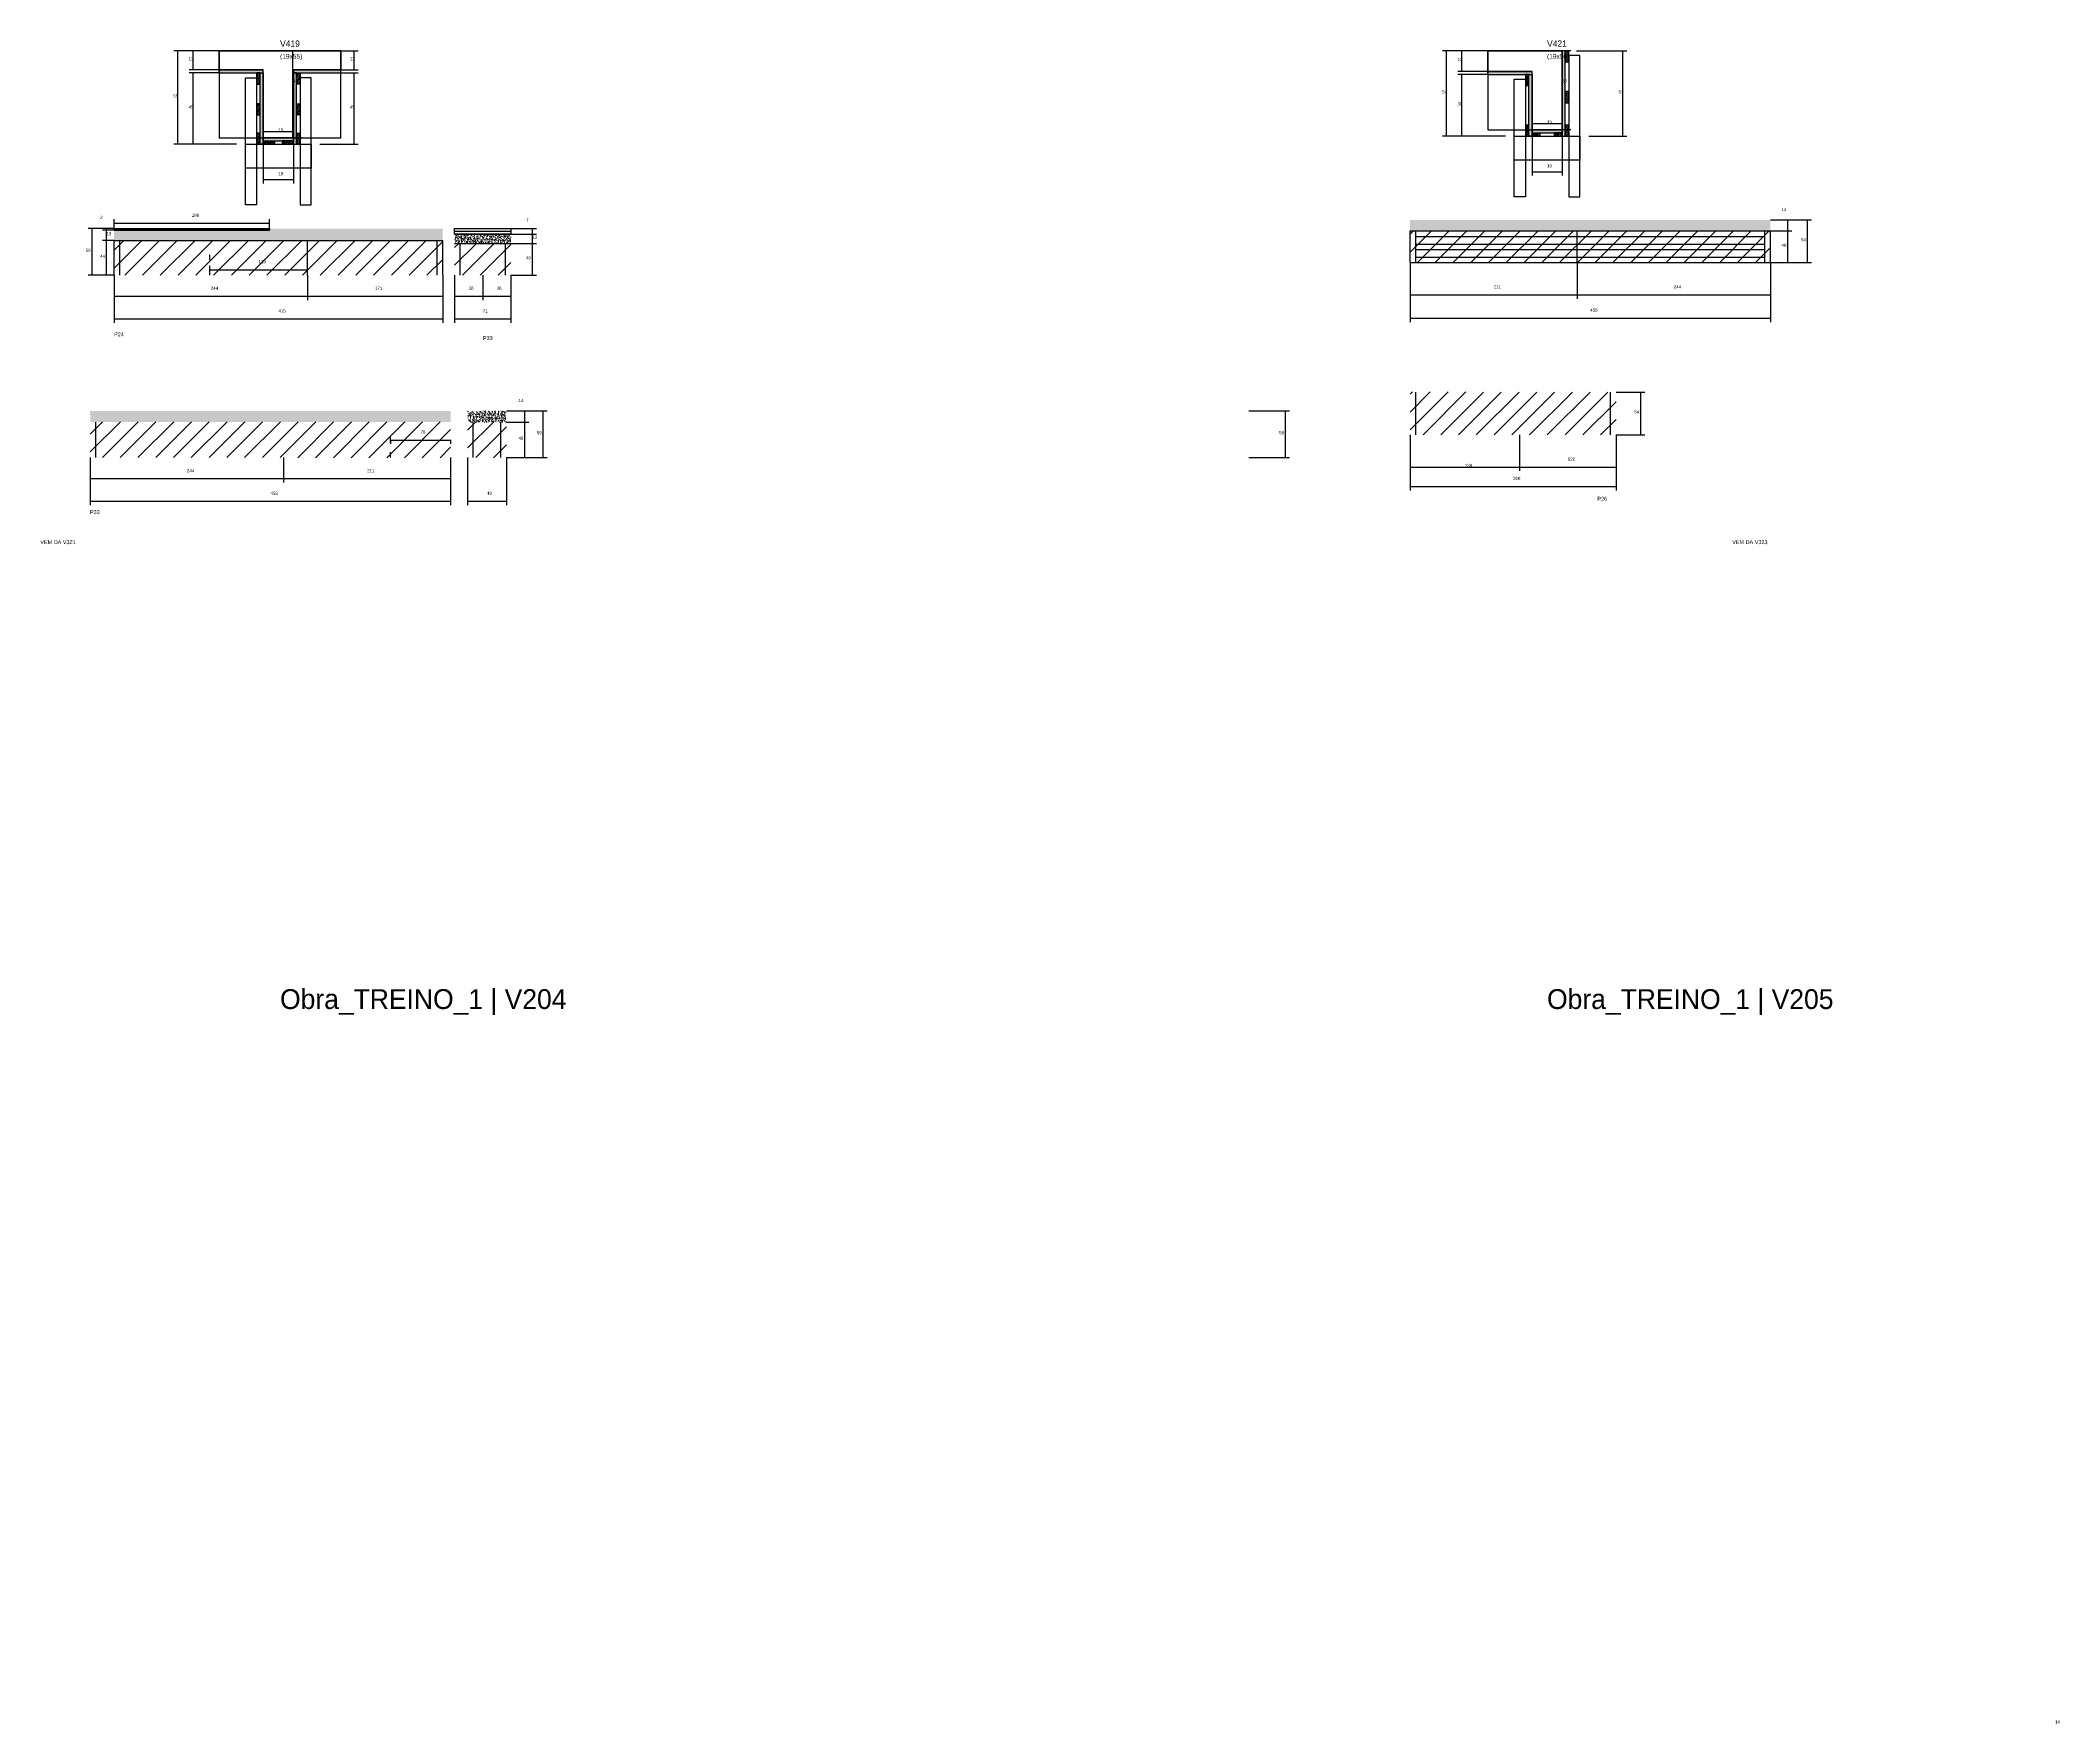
# Model space of a CAD drawing. Header units: metres. Extents: x -2848 to 22762, y -45195 to 1016.
# Drawn here: x 12497 to 15047, y -10912 to -8787 of the extents above; entities that cross this region are included whole.
import ezdxf

# ---------------------------------------------------------------- set-up
doc = ezdxf.new("R2010")
doc.units = ezdxf.units.M
for name, color, linetype in [('CONCRETO', 251, 'Continuous'), ('COTA', 4, 'Continuous'), ('Cota Seção (2x)', 4, 'Continuous'), ('Hachura', 253, 'Continuous'), ('LABEL_ID', 3, 'Continuous'), ('Madeira', 126, 'Continuous'), ('NOMENCLATURA', 7, 'Continuous'), ('Painéis', 200, 'Continuous'), ('REAPROVEITAMENTO', 251, 'Continuous'), ('SARR_2.2x7', 40, 'Continuous'), ('SARR_3.5x7', 81, 'Continuous'), ('SARR_EDITAR', 141, 'Continuous'), ('Texto Seção', 7, 'Continuous')]:
    doc.layers.add(name, color=color, linetype=linetype)

msp = doc.modelspace()

# ---------------------------------------------------------------- hatches: boundary and pattern name
at = {"layer": 'COTA'}
h = msp.add_hatch(dxfattribs=at)
h.set_pattern_fill('AR-CONC', scale=0.03)
h.paths.add_polyline_path([(12786.5, -9026.5), (12590.5, -9026.5), (12590.5, -9026.5), (12590.5, -9039.5), (12590.5, -9039.5), (13005.5, -9039.5), (13005.5, -9039.5), (13005.5, -9024.5), (13005.5, -9024.5), (12786.5, -9024.5), (12786.5, -9024.5), (12786.5, -9026.5)])
h = msp.add_hatch(dxfattribs=at)
h.set_pattern_fill('AR-CONC', scale=0.03)
h.paths.add_polyline_path([(14682.1, -9027.5), (14682.1, -9013.5), (14682.1, -9013.5), (14227.1, -9013.5), (14227.1, -9013.5), (14227.1, -9027.5), (14227.1, -9027.5), (14682.1, -9027.5)])
h = msp.add_hatch(dxfattribs=at)
h.set_pattern_fill('AR-CONC', scale=0.03)
h.paths.add_polyline_path([(13091.5, -9043.5), (13091.5, -9031.5), (13091.5, -9031.5), (13020.5, -9031.5), (13020.5, -9031.5), (13020.5, -9043.5), (13020.5, -9043.5), (13091.5, -9043.5)])
h = msp.add_hatch(dxfattribs=at)
h.set_pattern_fill('AR-CONC', scale=0.03)
h.paths.add_polyline_path([(13015.4, -9268.8), (13015.4, -9254.8), (13015.4, -9254.8), (12560.1, -9254.8), (12560.1, -9254.8), (12560.4, -9268.8), (12560.4, -9268.8), (13015.4, -9268.8)])
h = msp.add_hatch(dxfattribs=at)
h.set_pattern_fill('AR-CONC', scale=0.03)
h.paths.add_polyline_path([(13085.8, -9268.8), (13085.8, -9254.8), (13085.8, -9254.8), (13036.8, -9254.8), (13036.8, -9254.8), (13036.8, -9268.8), (13036.8, -9268.8), (13085.8, -9268.8)])
at = {"layer": 'Hachura'}
h = msp.add_hatch(color=8, dxfattribs=at)
h.dxf.hatch_style = 1
h.paths.add_polyline_path([(14423, -8800), (14419, -8800), (14419, -8800), (14419, -8908), (14419, -8908), (14423, -8908), (14423, -8908), (14423, -8800)])
h = msp.add_hatch(dxfattribs=at)
h.set_pattern_fill('ANSI31', scale=0.5)
h.paths.add_polyline_path([(14423, -8814), (14427.4, -8814), (14427.4, -8814), (14427.4, -8800), (14427.4, -8800), (14423, -8800), (14423, -8800), (14423, -8814)])
h = msp.add_hatch(color=8, dxfattribs=at)
h.dxf.hatch_style = 1
h.paths.add_polyline_path([(12778.8, -8828), (12778.8, -8824), (12778.8, -8824), (12723.2, -8824), (12723.2, -8824), (12723.2, -8828), (12723.2, -8828), (12778.8, -8828)])
h = msp.add_hatch(dxfattribs=at)
h.set_pattern_fill('ANSI31', scale=0.5)
h.paths.add_polyline_path([(12770.4, -8842), (12774.8, -8842), (12774.8, -8842), (12774.8, -8828), (12774.8, -8828), (12770.4, -8828), (12770.4, -8828), (12770.4, -8842)])
h = msp.add_hatch(color=8, dxfattribs=at)
h.dxf.hatch_style = 1
h.paths.add_polyline_path([(12774.8, -8828), (12778.8, -8828), (12778.8, -8828), (12778.8, -8918), (12778.8, -8918), (12774.8, -8918), (12774.8, -8918), (12774.8, -8828)])
h = msp.add_hatch(color=8, dxfattribs=at)
h.dxf.hatch_style = 1
h.paths.add_polyline_path([(12876.8, -8828), (12876.8, -8824), (12876.8, -8824), (12816.8, -8824), (12816.8, -8824), (12816.8, -8828), (12816.8, -8828), (12876.8, -8828)])
h = msp.add_hatch(color=8, dxfattribs=at)
h.dxf.hatch_style = 1
h.paths.add_polyline_path([(12820.8, -8828), (12816.8, -8828), (12816.8, -8828), (12816.8, -8918), (12816.8, -8918), (12820.8, -8918), (12820.8, -8918), (12820.8, -8828)])
h = msp.add_hatch(dxfattribs=at)
h.set_pattern_fill('ANSI31', scale=0.5)
h.paths.add_polyline_path([(12825.2, -8842), (12820.8, -8842), (12820.8, -8842), (12820.8, -8828), (12820.8, -8828), (12825.2, -8828), (12825.2, -8828), (12825.2, -8842)])
h = msp.add_hatch(color=8, dxfattribs=at)
h.dxf.hatch_style = 1
h.paths.add_polyline_path([(14381, -8830), (14381, -8826), (14381, -8826), (14325.4, -8826), (14325.4, -8826), (14325.4, -8830), (14325.4, -8830), (14381, -8830)])
h = msp.add_hatch(dxfattribs=at)
h.set_pattern_fill('ANSI31', scale=0.5)
h.paths.add_polyline_path([(14372.6, -8844), (14377, -8844), (14377, -8844), (14377, -8830), (14377, -8830), (14372.6, -8830), (14372.6, -8830), (14372.6, -8844)])
h = msp.add_hatch(color=8, dxfattribs=at)
h.dxf.hatch_style = 1
h.paths.add_polyline_path([(14381, -8830), (14377, -8830), (14377, -8830), (14377, -8908), (14377, -8908), (14381, -8908), (14381, -8908), (14381, -8830)])
h = msp.add_hatch(dxfattribs=at)
h.set_pattern_fill('ANSI31', scale=0.5)
h.paths.add_polyline_path([(12770.4, -8881), (12774.8, -8881), (12774.8, -8881), (12774.8, -8867), (12774.8, -8867), (12770.4, -8867), (12770.4, -8867), (12770.4, -8881)])
h = msp.add_hatch(dxfattribs=at)
h.set_pattern_fill('ANSI31', scale=0.5)
h.paths.add_polyline_path([(12825.2, -8881), (12820.8, -8881), (12820.8, -8881), (12820.8, -8867), (12820.8, -8867), (12825.2, -8867), (12825.2, -8867), (12825.2, -8881)])
h = msp.add_hatch(dxfattribs=at)
h.set_pattern_fill('ANSI31', scale=0.5)
h.paths.add_polyline_path([(14423, -8865.6), (14427.4, -8865.6), (14427.4, -8865.6), (14427.4, -8851.6), (14427.4, -8851.6), (14423, -8851.6), (14423, -8851.6), (14423, -8865.6)])
h = msp.add_hatch(dxfattribs=at)
h.set_pattern_fill('ANSI31', scale=0.5)
h.paths.add_polyline_path([(14372.6, -8908), (14377, -8908), (14377, -8908), (14377, -8894), (14377, -8894), (14372.6, -8894), (14372.6, -8894), (14372.6, -8908)])
h = msp.add_hatch(dxfattribs=at)
h.set_pattern_fill('ANSI31', scale=0.5)
h.paths.add_polyline_path([(14423, -8908), (14427.4, -8908), (14427.4, -8908), (14427.4, -8894), (14427.4, -8894), (14423, -8894), (14423, -8894), (14423, -8908)])
h = msp.add_hatch(dxfattribs=at)
h.set_pattern_fill('ANSI31', scale=0.5)
h.paths.add_polyline_path([(12770.4, -8918), (12774.8, -8918), (12774.8, -8918), (12774.8, -8904), (12774.8, -8904), (12770.4, -8904), (12770.4, -8904), (12770.4, -8918)])
h = msp.add_hatch(color=8, dxfattribs=at)
h.dxf.hatch_style = 1
h.paths.add_polyline_path([(12816.8, -8913.6), (12816.8, -8910), (12816.8, -8910), (12778.8, -8910), (12778.8, -8910), (12778.8, -8913.6), (12778.8, -8913.6), (12816.8, -8913.6)])
h = msp.add_hatch(dxfattribs=at)
h.set_pattern_fill('ANSI31', scale=0.5)
h.paths.add_polyline_path([(12778.8, -8918), (12778.8, -8913.6), (12778.8, -8913.6), (12792.8, -8913.6), (12792.8, -8913.6), (12792.8, -8918), (12792.8, -8918), (12778.8, -8918)])
h = msp.add_hatch(dxfattribs=at)
h.set_pattern_fill('ANSI31', scale=0.5)
h.paths.add_polyline_path([(12816.8, -8918), (12816.8, -8913.6), (12816.8, -8913.6), (12802.8, -8913.6), (12802.8, -8913.6), (12802.8, -8918), (12802.8, -8918), (12816.8, -8918)])
h = msp.add_hatch(dxfattribs=at)
h.set_pattern_fill('ANSI31', scale=0.5)
h.paths.add_polyline_path([(12825.2, -8918), (12820.8, -8918), (12820.8, -8918), (12820.8, -8904), (12820.8, -8904), (12825.2, -8904), (12825.2, -8904), (12825.2, -8918)])
h = msp.add_hatch(color=8, dxfattribs=at)
h.dxf.hatch_style = 1
h.paths.add_polyline_path([(14419, -8903.6), (14419, -8900), (14419, -8900), (14381, -8900), (14381, -8900), (14381, -8903.6), (14381, -8903.6), (14419, -8903.6)])
h = msp.add_hatch(dxfattribs=at)
h.set_pattern_fill('ANSI31', scale=0.5)
h.paths.add_polyline_path([(14381, -8908), (14381, -8903.6), (14381, -8903.6), (14391, -8903.6), (14391, -8903.6), (14391, -8908), (14391, -8908), (14381, -8908)])
h = msp.add_hatch(dxfattribs=at)
h.set_pattern_fill('ANSI31', scale=0.5)
h.paths.add_polyline_path([(14419, -8908), (14419, -8903.6), (14419, -8903.6), (14409, -8903.6), (14409, -8903.6), (14409, -8908), (14409, -8908), (14419, -8908)])
at = {"layer": 'REAPROVEITAMENTO'}
h = msp.add_hatch(dxfattribs=at)
h.set_pattern_fill('ANSI31', scale=5)
h.paths.add_polyline_path([(13005.5, -9083.5), (13005.5, -9039.5), (13005.5, -9039.5), (12590.5, -9039.5), (12590.5, -9039.5), (12590.5, -9083.5), (12590.5, -9083.5), (13005.5, -9083.5)])
h = msp.add_hatch(dxfattribs=at)
h.set_pattern_fill('ANSI31', scale=5)
h.paths.add_polyline_path([(13091.5, -9083.5), (13091.5, -9043.6), (13091.5, -9043.6), (13020.5, -9043.4), (13020.5, -9043.4), (13020.5, -9083.4), (13020.5, -9083.4), (13091.5, -9083.5)])
h = msp.add_hatch(dxfattribs=at)
h.set_pattern_fill('ANSI31', scale=5)
h.paths.add_polyline_path([(14227.1, -9067.4), (14227.1, -9027.3), (14227.1, -9027.3), (14682.1, -9027.5), (14682.1, -9027.5), (14682.1, -9067.6), (14682.1, -9067.6), (14227.1, -9067.4)])
h = msp.add_hatch(dxfattribs=at)
h.set_pattern_fill('ANSI31', scale=5)
h.paths.add_polyline_path([(14227.1, -9284.9), (14227.1, -9230.8), (14227.1, -9230.8), (14487.1, -9231.1), (14487.1, -9231.1), (14487.1, -9285.2), (14487.1, -9285.2), (14227.1, -9284.9)])
h = msp.add_hatch(dxfattribs=at)
h.set_pattern_fill('ANSI31', scale=5)
h.paths.add_polyline_path([(13015.4, -9313.9), (13015.4, -9268.7), (13015.4, -9268.7), (12560.4, -9268.5), (12560.4, -9268.5), (12560.4, -9313.7), (12560.4, -9313.7), (13015.4, -9313.9)])
h = msp.add_hatch(dxfattribs=at)
h.set_pattern_fill('ANSI31', scale=5)
h.paths.add_polyline_path([(13085.8, -9313.9), (13085.8, -9268.7), (13085.8, -9268.7), (13036.8, -9268.5), (13036.8, -9268.5), (13036.8, -9313.7), (13036.8, -9313.7), (13085.8, -9313.9)])

# ---------------------------------------------------------------- linework, layer by layer
at = {"layer": 'CONCRETO'}
for points in [[(12723.2, -8824), (12723.2, -8800), (12876.8, -8800), (12876.8, -8824), (12816.8, -8824), (12816.8, -8910), (12778.8, -8910), (12778.8, -8824)], [(12723.2, -8910), (12876.8, -8910), (12876.8, -8800), (12723.2, -8800)], [(14325.4, -8826), (14325.4, -8800), (14381, -8800), (14381, -8800), (14419, -8800), (14419, -8900), (14381, -8900), (14381, -8826)], [(14325.4, -8900), (14419, -8900), (14419, -8800), (14325.4, -8800)]]:
    msp.add_lwpolyline(points, close=True, dxfattribs=at)
at = {"layer": 'COTA'}
for p, q in [((12723.2, -8800), (12665.8, -8800)), ((12670.8, -8918), (12670.8, -8800)), ((12723.2, -8800), (12685.1, -8800)), ((12690.1, -8824), (12690.1, -8800)), ((12876.8, -8800), (12898.7, -8800)), ((12893.7, -8824), (12893.7, -8800)), ((14373, -8800), (14268, -8800)), ((14273, -8908), (14273, -8800)), ((14325.4, -8800), (14287.3, -8800)), ((14292.3, -8826), (14292.3, -8800)), ((14437, -8800), (14500.8, -8800)), ((14495.8, -8908), (14495.8, -8800)), ((12723.2, -8824), (12685.1, -8824)), ((12723.2, -8828), (12685.1, -8828)), ((12690.1, -8918), (12690.1, -8828)), ((12876.8, -8824), (12898.7, -8824)), ((12876.8, -8828), (12898.7, -8828)), ((12893.7, -8918), (12893.7, -8828)), ((14325.4, -8826), (14287.3, -8826)), ((14325.4, -8830), (14287.3, -8830)), ((14292.3, -8908), (14292.3, -8830)), ((12745.2, -8918), (12665.8, -8918)), ((12745.2, -8918), (12685.1, -8918)), ((12778.8, -8918), (12778.8, -8967.7)), ((12816.8, -8918), (12816.8, -8967.7)), ((12850.4, -8918), (12898.7, -8918)), ((14347.4, -8908), (14268, -8908)), ((14347.4, -8908), (14287.3, -8908)), ((14381, -8908), (14381, -8957.7)), ((14419, -8908), (14419, -8957.7)), ((14452.6, -8908), (14500.8, -8908)), ((12778.8, -8962.7), (12816.8, -8962.7)), ((14381, -8952.7), (14419, -8952.7)), ((12590.5, -9024.5), (12557.8, -9024.5)), ((12562.8, -9083.5), (12562.8, -9024.5)), ((12590.5, -9024.5), (12575.8, -9024.5)), ((12590.5, -9026.5), (12575.8, -9026.5)), ((12590.5, -9026.5), (12575.8, -9026.5)), ((12580.8, -9026.5), (12580.8, -9024.5)), ((12580.8, -9039.5), (12580.8, -9026.5)), ((12590.5, -9024.5), (12590.5, -9012.8)), ((12590.5, -9017.8), (12786.5, -9017.8)), ((12786.5, -9024.5), (12786.5, -9012.8)), ((13091.5, -9024.5), (13123.8, -9024.5)), ((13118.8, -9031.5), (13118.8, -9024.5)), ((14682.1, -9013.5), (14709.2, -9013.5)), ((14682.1, -9013.5), (14733.9, -9013.5)), ((14704.2, -9027.5), (14704.2, -9013.5)), ((14728.9, -9067.5), (14728.9, -9013.5)), ((12590.5, -9039.5), (12575.8, -9039.5)), ((12590.5, -9039.5), (12575.8, -9039.5)), ((12580.8, -9083.5), (12580.8, -9039.5)), ((13091.5, -9031.5), (13123.8, -9031.5)), ((13091.5, -9031.5), (13123.8, -9031.5)), ((13091.5, -9043.5), (13123.8, -9043.5)), ((13091.5, -9043.5), (13123.8, -9043.5)), ((13118.8, -9043.5), (13118.8, -9031.5)), ((13118.8, -9083.5), (13118.8, -9043.5)), ((14682.1, -9027.5), (14709.2, -9027.5)), ((14682.1, -9027.5), (14709.2, -9027.5)), ((14704.2, -9067.5), (14704.2, -9027.5)), ((12711.5, -9076.5), (12711.5, -9071.5)), ((12711.5, -9076.5), (12834.5, -9076.5)), ((12834.5, -9076.5), (12834.5, -9071.5)), ((14227.1, -9067.5), (14227.1, -9113.1)), ((14227.1, -9067.5), (14227.1, -9142.6)), ((14438.1, -9067.5), (14438.1, -9113.1)), ((14438.1, -9067.5), (14438.1, -9113.1)), ((14682.1, -9067.5), (14682.1, -9113.1)), ((14682.1, -9067.5), (14682.1, -9142.6)), ((14682.1, -9067.5), (14709.2, -9067.5)), ((14682.1, -9067.5), (14733.9, -9067.5)), ((12590.5, -9083.5), (12557.8, -9083.5)), ((12590.5, -9083.5), (12575.8, -9083.5)), ((12590.5, -9083.5), (12590.5, -9115)), ((12590.5, -9083.5), (12590.5, -9143.5)), ((12834.5, -9083.5), (12834.5, -9115)), ((12834.5, -9083.5), (12834.5, -9115)), ((13005.5, -9083.5), (13005.5, -9115)), ((13005.5, -9083.5), (13005.5, -9143.5)), ((13020.5, -9083.5), (13020.5, -9115)), ((13020.5, -9083.5), (13020.5, -9143.5)), ((13056, -9083.5), (13056, -9115)), ((13056, -9083.5), (13056, -9115)), ((13091.5, -9083.5), (13091.5, -9115)), ((13091.5, -9083.5), (13091.5, -9143.5)), ((13091.5, -9083.5), (13123.8, -9083.5)), ((12590.5, -9110), (12834.5, -9110)), ((12834.5, -9110), (13005.5, -9110)), ((13020.5, -9110), (13056, -9110)), ((13056, -9110), (13091.5, -9110)), ((14227.1, -9108.1), (14438.1, -9108.1)), ((14438.1, -9108.1), (14682.1, -9108.1)), ((12590.5, -9138.5), (13005.5, -9138.5)), ((13020.5, -9138.5), (13091.5, -9138.5)), ((14227.1, -9137.6), (14682.1, -9137.6)), ((13085.8, -9254.8), (13114.2, -9254.8)), ((13085.8, -9254.8), (13137.3, -9254.8)), ((13109.2, -9268.8), (13109.2, -9254.8)), ((13132.3, -9313.8), (13132.3, -9254.8)), ((14023.3, -9254.8), (14074.8, -9254.8)), ((14069.8, -9313.8), (14069.8, -9254.8)), ((14487.1, -9231.1), (14523.3, -9231.1)), ((14518.3, -9285.1), (14518.3, -9231.1)), ((13085.8, -9268.8), (13114.2, -9268.8)), ((13085.8, -9268.8), (13114.2, -9268.8)), ((13109.2, -9313.8), (13109.2, -9268.8)), ((12939.4, -9291.3), (12939.4, -9296.5)), ((12939.4, -9291.5), (13015.4, -9291.5)), ((13015.4, -9291.3), (13015.4, -9296.5)), ((14227.1, -9285.1), (14227.1, -9330.6)), ((14227.1, -9285.1), (14227.1, -9355.1)), ((14365.1, -9285.1), (14365.1, -9330.6)), ((14365.1, -9285.1), (14365.1, -9330.6)), ((14487.1, -9285.1), (14487.1, -9330.6)), ((14487.1, -9285.1), (14487.1, -9355.1)), ((14487.1, -9285.1), (14523.3, -9285.1)), ((12560.4, -9313.8), (12560.4, -9345.3)), ((12560.4, -9313.8), (12560.4, -9373.9)), ((12804.4, -9313.8), (12804.4, -9345.3)), ((12804.4, -9313.8), (12804.4, -9345.3)), ((13015.4, -9313.8), (13015.4, -9345.3)), ((13015.4, -9313.8), (13015.4, -9373.9)), ((13036.8, -9313.8), (13036.8, -9373.9)), ((13085.8, -9313.8), (13114.2, -9313.8)), ((13085.8, -9313.8), (13137.3, -9313.8)), ((13085.8, -9313.8), (13085.8, -9373.9)), ((14023.3, -9313.8), (14074.8, -9313.8)), ((14227.1, -9325.6), (14365.1, -9325.6)), ((14365.1, -9325.6), (14487.1, -9325.6)), ((12560.4, -9340.3), (12804.4, -9340.3)), ((12804.4, -9340.3), (13015.4, -9340.3)), ((14227.1, -9350.1), (14487.1, -9350.1)), ((12560.4, -9368.9), (13015.4, -9368.9)), ((13036.8, -9368.9), (13085.8, -9368.9))]:
    msp.add_line(p, q, dxfattribs=at)
at = {"layer": 'Cota Seção (2x)'}
for p, q in [((12827.8, -8800), (12811.3, -8800)), ((12816.3, -8910), (12816.3, -8800)), ((14430, -8800), (14414, -8800)), ((14419, -8900), (14419, -8800)), ((12778.8, -8918), (12778.8, -8897)), ((12816.8, -8918), (12816.8, -8897)), ((14381, -8908), (14381, -8887)), ((14381, -8892), (14419, -8892)), ((14419, -8908), (14419, -8887)), ((12778.8, -8902), (12816.8, -8902)), ((12827.8, -8910), (12811.3, -8910)), ((14430, -8900), (14414, -8900))]:
    msp.add_line(p, q, dxfattribs=at)
at = {"layer": 'Madeira'}
for points in [[(14423, -8814), (14427.4, -8814), (14427.4, -8800), (14423, -8800)], [(12770.4, -8842), (12774.8, -8842), (12774.8, -8828), (12770.4, -8828)], [(12825.2, -8842), (12820.8, -8842), (12820.8, -8828), (12825.2, -8828)], [(14372.6, -8844), (14377, -8844), (14377, -8830), (14372.6, -8830)], [(12770.4, -8881), (12774.8, -8881), (12774.8, -8867), (12770.4, -8867)], [(12825.2, -8881), (12820.8, -8881), (12820.8, -8867), (12825.2, -8867)], [(14423, -8865.6), (14427.4, -8865.6), (14427.4, -8851.6), (14423, -8851.6)], [(14372.6, -8908), (14377, -8908), (14377, -8894), (14372.6, -8894)], [(14423, -8908), (14427.4, -8908), (14427.4, -8894), (14423, -8894)], [(12770.4, -8918), (12774.8, -8918), (12774.8, -8904), (12770.4, -8904)], [(12778.8, -8918), (12778.8, -8913.6), (12792.8, -8913.6), (12792.8, -8918)], [(12816.8, -8918), (12816.8, -8913.6), (12802.8, -8913.6), (12802.8, -8918)], [(12825.2, -8918), (12820.8, -8918), (12820.8, -8904), (12825.2, -8904)], [(14381, -8908), (14381, -8903.6), (14391, -8903.6), (14391, -8908)], [(14419, -8908), (14419, -8903.6), (14409, -8903.6), (14409, -8908)]]:
    msp.add_lwpolyline(points, close=True, dxfattribs=at)
at = {"layer": 'Painéis'}
for p, q in [((14419, -8908), (14419, -8800)), ((12723.2, -8824), (12778.8, -8824)), ((12723.2, -8828), (12723.2, -8824)), ((12778.8, -8828), (12778.8, -8824)), ((12778.8, -8918), (12778.8, -8828)), ((12816.8, -8824), (12876.8, -8824)), ((12816.8, -8828), (12816.8, -8824)), ((12816.8, -8918), (12816.8, -8828)), ((12876.8, -8828), (12876.8, -8824)), ((14325.4, -8826), (14381, -8826)), ((14325.4, -8830), (14325.4, -8826)), ((14381, -8830), (14381, -8826)), ((14381, -8908), (14381, -8830)), ((12778.8, -8910), (12816.8, -8910)), ((12778.8, -8913.6), (12778.8, -8910)), ((12816.8, -8913.6), (12816.8, -8910)), ((14381, -8900), (14419, -8900)), ((14381, -8903.6), (14381, -8900)), ((14419, -8903.6), (14419, -8900)), ((12590.5, -9024.5), (12786.5, -9024.5)), ((12590.5, -9026.5), (12786.5, -9026.5)), ((13020.5, -9024.5), (13091.5, -9024.5)), ((12590.5, -9039.5), (13005.5, -9039.5)), ((12590.5, -9083.5), (12590.5, -9039.5)), ((12834.5, -9083.5), (12834.5, -9039.5)), ((13005.5, -9083.5), (13005.5, -9039.5)), ((13020.5, -9031.5), (13091.5, -9031.5)), ((13020.5, -9043.5), (13091.5, -9043.5)), ((14227.1, -9027.5), (14682.1, -9027.5)), ((14227.1, -9067.5), (14227.1, -9027.5)), ((14438.1, -9067.5), (14438.1, -9027.5)), ((14682.1, -9067.5), (14682.1, -9027.5)), ((14227.1, -9067.5), (14682.1, -9067.5))]:
    msp.add_line(p, q, dxfattribs=at)
for points in [[(14423, -8800), (14419, -8800), (14419, -8908), (14423, -8908)], [(12778.8, -8828), (12778.8, -8824), (12723.2, -8824), (12723.2, -8828)], [(12774.8, -8828), (12778.8, -8828), (12778.8, -8918), (12774.8, -8918)], [(12876.8, -8828), (12876.8, -8824), (12816.8, -8824), (12816.8, -8828)], [(12820.8, -8828), (12816.8, -8828), (12816.8, -8918), (12820.8, -8918)], [(14381, -8830), (14381, -8826), (14325.4, -8826), (14325.4, -8830)], [(14377, -8830), (14381, -8830), (14381, -8908), (14377, -8908)], [(12816.8, -8913.6), (12816.8, -8910), (12778.8, -8910), (12778.8, -8913.6)], [(14419, -8903.6), (14419, -8900), (14381, -8900), (14381, -8903.6)], [(12590.5, -9024.5), (12786.5, -9024.5), (12786.5, -9026.5), (12590.5, -9026.5)], [(13091.5, -9031.5), (13020.5, -9031.5), (13020.5, -9024.5), (13091.5, -9024.5)]]:
    msp.add_lwpolyline(points, close=True, dxfattribs=at)
at = {"layer": 'SARR_2.2x7'}
for p, q in [((12597.5, -9083.5), (12597.5, -9039.5)), ((12998.6, -9083.5), (12998.6, -9039.5)), ((13020.5, -9028), (13091.5, -9028)), ((13027.4, -9083.5), (13027.4, -9043.5)), ((13084.5, -9083.5), (13084.5, -9043.5)), ((14234.1, -9067.5), (14234.1, -9027.5)), ((14234.1, -9034.5), (14675.1, -9034.5)), ((14234.1, -9044), (14438.1, -9044)), ((14234.1, -9051), (14438.1, -9051)), ((14438.1, -9044), (14675.1, -9044)), ((14438.1, -9051), (14675.1, -9051)), ((14675.1, -9067.5), (14675.1, -9027.5)), ((12711.5, -9064.5), (12711.5, -9057.5)), ((12711.5, -9083.5), (12711.5, -9076.5)), ((14234.1, -9060.5), (14675.1, -9060.5)), ((14234.1, -9285.1), (14234.1, -9231.1)), ((14480.1, -9285.1), (14480.1, -9231.1)), ((12567.3, -9313.8), (12567.3, -9268.8)), ((13043.7, -9313.8), (13043.7, -9268.8)), ((13078.8, -9313.8), (13078.8, -9268.8)), ((12939.4, -9294.8), (12939.4, -9287.8)), ((12939.4, -9313.6), (12939.4, -9306.8))]:
    msp.add_line(p, q, dxfattribs=at)
at = {"layer": 'SARR_3.5x7'}
for points in [[(14441.4, -8806), (14427.4, -8806), (14427.4, -8984.5), (14441.4, -8984.5)], [(12756.4, -8834), (12770.4, -8834), (12770.4, -8994.5), (12756.4, -8994.5)], [(12839.2, -8834), (12825.2, -8834), (12825.2, -8994.5), (12839.2, -8994.5)], [(14358.6, -8836), (14372.6, -8836), (14372.6, -8984.5), (14358.6, -8984.5)], [(12756.4, -8918), (12839.2, -8918), (12839.2, -8948.1), (12756.4, -8948.1)], [(14358.6, -8908), (14441.4, -8908), (14441.4, -8938.1), (14358.6, -8938.1)]]:
    msp.add_lwpolyline(points, close=True, dxfattribs=at)
at = {"layer": 'SARR_EDITAR'}
msp.add_line((12590.5, -9025.5), (12786.5, -9025.5), dxfattribs=at)

# ---------------------------------------------------------------- texts
at = {"layer": 'COTA'}
for s, p in [('12', (12684.6, -8812)), ('12', (12888.2, -8812)), ('13', (14286.8, -8813)), ('59', (12665.3, -8859)), ('45', (12684.6, -8873)), ('45', (12888.2, -8873)), ('54', (14267.5, -8854)), ('39', (14286.8, -8869)), ('54', (14490.3, -8854)), ('19', (14400, -8947.2)), ('19', (12797.8, -8957.2)), ('14', (14696.1, -9002.5)), ('2', (12572.8, -9012.4)), ('196', (12688.5, -9009.7)), ('7', (13110.7, -9015.6)), ('59', (12554.6, -9054)), ('13', (12580.8, -9033)), ('12', (13118.8, -9037.5)), ('40', (14696.1, -9047.5)), ('54', (14720.7, -9040.5)), ('44', (12572.8, -9061.5)), ('123', (12773, -9068.2)), ('40', (13110.7, -9063.5)), ('244', (12712.5, -9101.9)), ('171', (12920, -9101.9)), ('36', (13038.2, -9101.8)), ('36', (13073.7, -9101.8)), ('211', (14332.6, -9100)), ('244', (14560.1, -9100)), ('415', (12798, -9130.4)), ('71', (13056, -9130.5)), ('455', (14454.6, -9129.5)), ('14', (13101.1, -9243.7)), ('54', (14510.2, -9258.1)), ('76', (12977.4, -9283.4)), ('59', (13124.2, -9284.3)), ('59', (14061.7, -9284.3)), ('45', (13101, -9291.3)), ('244', (12682.4, -9332.3)), ('211', (12909.9, -9332.3)), ('138', (14296.1, -9325.6)), ('122', (14426.1, -9317.5)), ('455', (12787.9, -9360.8)), ('49', (13061.3, -9360.8)), ('260', (14357.1, -9342)), ('14', (15041.5, -10912.4))]:
    msp.add_text(s, height=4, dxfattribs=at).set_placement(p)
at = {"layer": 'Cota Seção (2x)'}
for s, p in [('55', (12816.3, -8840)), ('50', (14419, -8840)), ('19', (12797.8, -8902)), ('19', (14400, -8892))]:
    msp.add_text(s, height=4, dxfattribs=at).set_placement(p)
at = {"layer": 'LABEL_ID'}
for s, p in [('Obra_TREINO_1 | V204', (12800, -10010)), ('Obra_TREINO_1 | V205', (14400, -10010))]:
    msp.add_text(s, height=25, dxfattribs=at).set_placement(p)
at = {"layer": 'NOMENCLATURA'}
for s, p in [('P24', (12590.4, -9160.5)), ('P33', (13056.2, -9165.3)), ('P33', (12560, -9385.1)), ('P26', (14463.5, -9368.2))]:
    msp.add_text(s, height=5, dxfattribs=at).set_placement(p)
at = {"layer": 'Texto Seção'}
for s, height, p in [('V419', 8, (12800, -8795)), ('V421', 8, (14400, -8795)), ('(19x55)', 6, (12800, -8810)), ('(19x50)', 6, (14400, -8810)), ('VEM DA V321', 5, (12497.3, -9423)), ('VEM DA V323', 5, (14633.9, -9423))]:
    msp.add_text(s, height=height, dxfattribs=at).set_placement(p)

doc.saveas('drawing.dxf')
